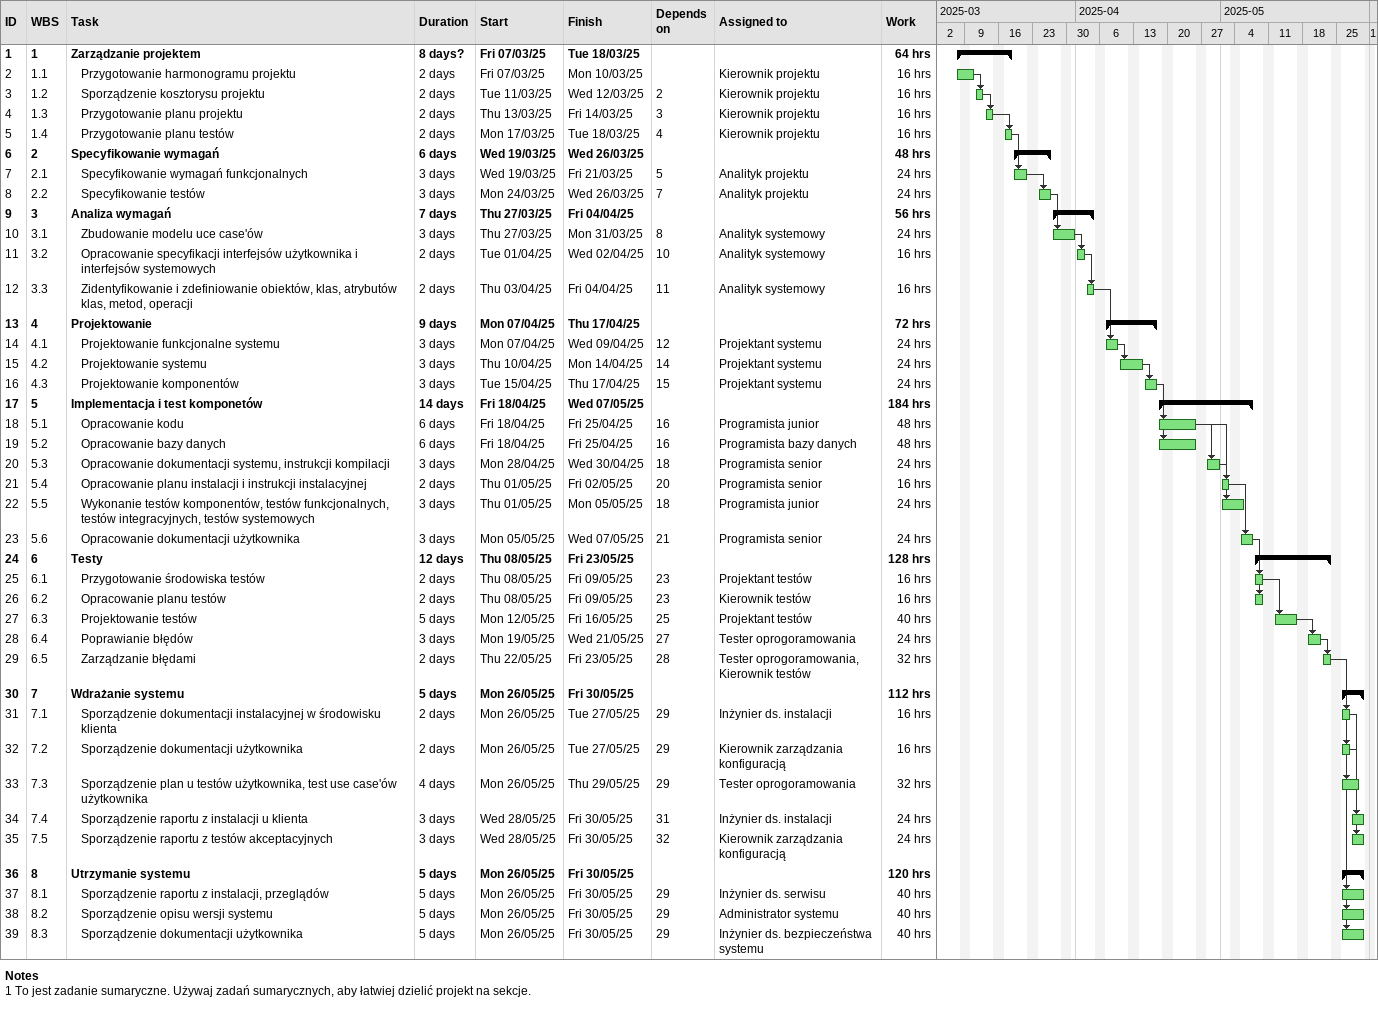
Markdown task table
| ID | WBS | Task | Duration | Start | Finish | Predecessors | Resources | Work (h) |
|---|---|---|---|---|---|---|---|---|
| 1 | 1 | **Zarządzanie projektem** | 8d? | 2025-03-07 | 2025-03-18 |  |  | 64 |
| 2 | 1.1 | Przygotowanie harmonogramu projektu | 2d | 2025-03-07 | 2025-03-10 |  | Kierownik projektu | 16 |
| 3 | 1.2 | Sporządzenie kosztorysu projektu | 2d | 2025-03-11 | 2025-03-12 | 2 | Kierownik projektu | 16 |
| 4 | 1.3 | Przygotowanie planu projektu | 2d | 2025-03-13 | 2025-03-14 | 3 | Kierownik projektu | 16 |
| 5 | 1.4 | Przygotowanie planu testów | 2d | 2025-03-17 | 2025-03-18 | 4 | Kierownik projektu | 16 |
| 6 | 2 | **Specyfikowanie wymagań** | 6d | 2025-03-19 | 2025-03-26 |  |  | 48 |
| 7 | 2.1 | Specyfikowanie wymagań funkcjonalnych | 3d | 2025-03-19 | 2025-03-21 | 5 | Analityk projektu | 24 |
| 8 | 2.2 | Specyfikowanie testów | 3d | 2025-03-24 | 2025-03-26 | 7 | Analityk projektu | 24 |
| 9 | 3 | **Analiza wymagań** | 7d | 2025-03-27 | 2025-04-04 |  |  | 56 |
| 10 | 3.1 | Zbudowanie modelu uce case'ów | 3d | 2025-03-27 | 2025-03-31 | 8 | Analityk systemowy | 24 |
| 11 | 3.2 | Opracowanie specyfikacji interfejsów użytkownika i interfejsów systemowych | 2d | 2025-04-01 | 2025-04-02 | 10 | Analityk systemowy | 16 |
| 12 | 3.3 | Zidentyfikowanie i zdefiniowanie obiektów, klas, atrybutów klas, metod, operacji | 2d | 2025-04-03 | 2025-04-04 | 11 | Analityk systemowy | 16 |
| 13 | 4 | **Projektowanie** | 9d | 2025-04-07 | 2025-04-17 |  |  | 72 |
| 14 | 4.1 | Projektowanie funkcjonalne systemu | 3d | 2025-04-07 | 2025-04-09 | 12 | Projektant systemu | 24 |
| 15 | 4.2 | Projektowanie systemu | 3d | 2025-04-10 | 2025-04-14 | 14 | Projektant systemu | 24 |
| 16 | 4.3 | Projektowanie komponentów | 3d | 2025-04-15 | 2025-04-17 | 15 | Projektant systemu | 24 |
| 17 | 5 | **Implementacja i test komponetów** | 14d | 2025-04-18 | 2025-05-07 |  |  | 184 |
| 18 | 5.1 | Opracowanie kodu | 6d | 2025-04-18 | 2025-04-25 | 16 | Programista junior | 48 |
| 19 | 5.2 | Opracowanie bazy danych | 6d | 2025-04-18 | 2025-04-25 | 16 | Programista bazy danych | 48 |
| 20 | 5.3 | Opracowanie dokumentacji systemu, instrukcji kompilacji | 3d | 2025-04-28 | 2025-04-30 | 18 | Programista senior | 24 |
| 21 | 5.4 | Opracowanie planu instalacji i instrukcji instalacyjnej | 2d | 2025-05-01 | 2025-05-02 | 20 | Programista senior | 16 |
| 22 | 5.5 | Wykonanie testów komponentów, testów funkcjonalnych, testów integracyjnych, testów systemowych | 3d | 2025-05-01 | 2025-05-05 | 18 | Programista junior | 24 |
| 23 | 5.6 | Opracowanie dokumentacji użytkownika | 3d | 2025-05-05 | 2025-05-07 | 21 | Programista senior | 24 |
| 24 | 6 | **Testy** | 12d | 2025-05-08 | 2025-05-23 |  |  | 128 |
| 25 | 6.1 | Przygotowanie środowiska testów | 2d | 2025-05-08 | 2025-05-09 | 23 | Projektant testów | 16 |
| 26 | 6.2 | Opracowanie planu testów | 2d | 2025-05-08 | 2025-05-09 | 23 | Kierownik testów | 16 |
| 27 | 6.3 | Projektowanie testów | 5d | 2025-05-12 | 2025-05-16 | 25 | Projektant testów | 40 |
| 28 | 6.4 | Poprawianie błędów | 3d | 2025-05-19 | 2025-05-21 | 27 | Tester oprogoramowania | 24 |
| 29 | 6.5 | Zarządzanie błędami | 2d | 2025-05-22 | 2025-05-23 | 28 | Tester oprogoramowania, Kierownik testów | 32 |
| 30 | 7 | **Wdrażanie systemu** | 5d | 2025-05-26 | 2025-05-30 |  |  | 112 |
| 31 | 7.1 | Sporządzenie dokumentacji instalacyjnej w środowisku klienta | 2d | 2025-05-26 | 2025-05-27 | 29 | Inżynier ds. instalacji | 16 |
| 32 | 7.2 | Sporządzenie dokumentacji użytkownika | 2d | 2025-05-26 | 2025-05-27 | 29 | Kierownik zarządzania konfiguracją | 16 |
| 33 | 7.3 | Sporządzenie plan u testów użytkownika, test use case'ów użytkownika | 4d | 2025-05-26 | 2025-05-29 | 29 | Tester oprogoramowania | 32 |
| 34 | 7.4 | Sporządzenie raportu z instalacji u klienta | 3d | 2025-05-28 | 2025-05-30 | 31 | Inżynier ds. instalacji | 24 |
| 35 | 7.5 | Sporządzenie raportu z testów akceptacyjnych | 3d | 2025-05-28 | 2025-05-30 | 32 | Kierownik zarządzania konfiguracją | 24 |
| 36 | 8 | **Utrzymanie systemu** | 5d | 2025-05-26 | 2025-05-30 |  |  | 120 |
| 37 | 8.1 | Sporządzenie raportu z instalacji, przeglądów | 5d | 2025-05-26 | 2025-05-30 | 29 | Inżynier ds. serwisu | 40 |
| 38 | 8.2 | Sporządzenie opisu wersji systemu | 5d | 2025-05-26 | 2025-05-30 | 29 | Administrator systemu | 40 |
| 39 | 8.3 | Sporządzenie dokumentacji użytkownika | 5d | 2025-05-26 | 2025-05-30 | 29 | Inżynier ds. bezpieczeństwa systemu | 40 |

Notes
- 1: To jest zadanie sumaryczne. Używaj zadań sumarycznych, aby łatwiej dzielić projekt na sekcje.
